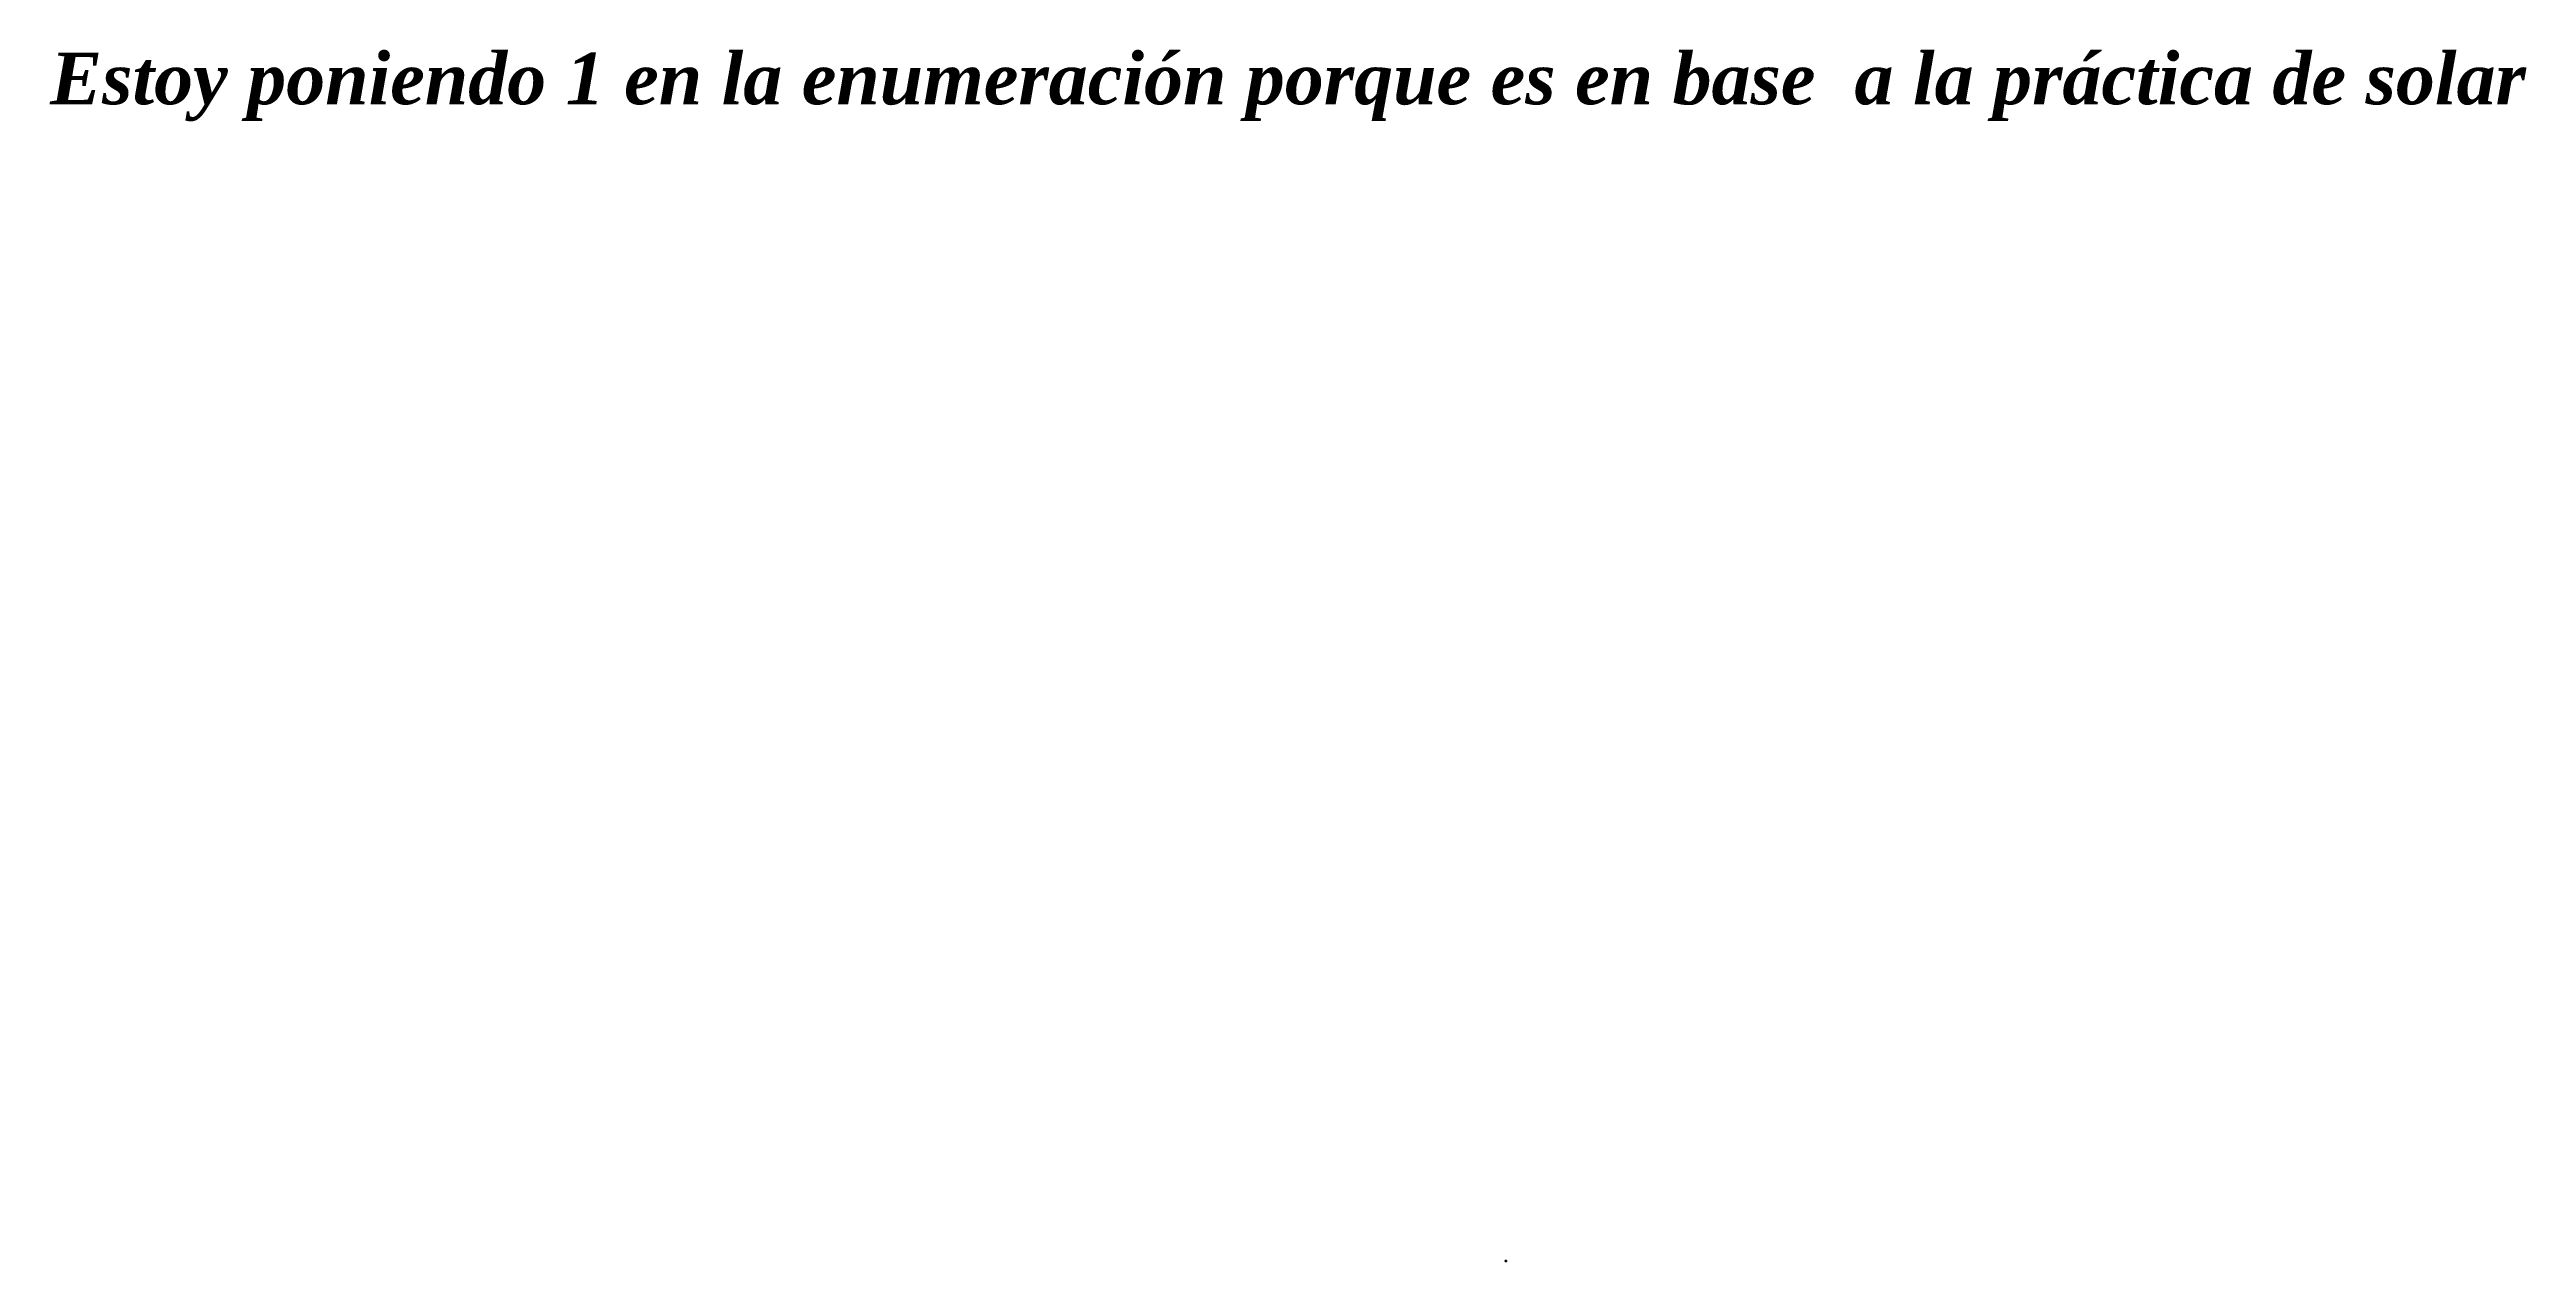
# Paper-space layout 'Azotea' of a CAD drawing. Header units: millimetres. Extents: x -107140 to 756462, y 268950 to 691670.
# The model-space entities are those that its viewports show. They can reach past a viewport. Long polylines and large blocks are cut down to what shows.
import ezdxf
from ezdxf.enums import TextEntityAlignment as Align

# ---------------------------------------------------------------- set-up
doc = ezdxf.new("R2018")
doc.units = ezdxf.units.MM
doc.linetypes.add('DASHED', pattern=[9.525, 6.35, -3.175])
doc.layers.add('CAJETÍN_bloque', color=7, linetype='Continuous', lineweight=70)
doc.layers.add('CAPA DE TEXTOS', color=250, linetype='Continuous', lineweight=18)
for name, color, linetype in [('CORTE', 230, 'Continuous'), ('Deposito', 40, 'Continuous'), ('FORMATO DE LÁMINA', 7, 'Continuous'), ('MUROS', 5, 'Continuous'), ('MUROS-BAJOS', 40, 'Continuous'), ('pisos', 8, 'Continuous'), ('Placas', 51, 'Continuous'), ('PROYECCIONES', 6, 'DASHED'), ('TEXTOS', 4, 'Continuous'), ('Tuberia', 231, 'Continuous')]:
    doc.layers.add(name, color=color, linetype=linetype)
doc.layers.add('VENTANAS', color=250, linetype='Continuous', plot=False)
doc.styles.add('Times New Roman 1.8 mm', font='times.ttf')
doc.styles.add('Times New Roman 2.5 mm', font='times.ttf', dxfattribs={"height": 0.0635})
doc.styles.add('TMR  1.8 mm Negrita', font='timesbd.ttf')
doc.styles.add('TMR 10 mm Negrita', font='timesbd.ttf', dxfattribs={"height": 0.254})
doc.styles.add('TMR 3.5 mm Negrita', font='timesbd.ttf', dxfattribs={"height": 0.0889})
doc.styles.add('TNR 1.8 mm cursiva negrita', font='timesbi.ttf')

# ---------------------------------------------------------------- blocks, each defined once
blk = doc.blocks.new('*U39')
at = {"layer": 'CAJETÍN_bloque'}
for points in [[(240, 65), (340, 65), (340, 38), (240, 38)], [(240, 37), (340, 37), (340, 24), (240, 24)], [(240, 23), (340, 23), (340, 10), (240, 10)], [(410, 65), (342, 65), (342, 38), (410, 38)], [(342, 37), (359, 37), (359, 24), (342, 24)], [(342, 10), (388, 10), (388, 23), (342, 23)], [(361, 37), (388, 37), (388, 24), (361, 24)], [(390, 37), (410, 37), (410, 10), (390, 10)]]:
    blk.add_lwpolyline(points, close=True, dxfattribs=at)
at = {"layer": 'FORMATO DE LÁMINA', "lineweight": 70, "ltscale": 0.05}
for p, q in [((15, 148), (22, 148)), ((215, 292), (215, 284)), ((215, 5), (215, 12)), ((415, 148), (408, 148))]:
    blk.add_line(p, q, dxfattribs=at)
at = {"layer": 'FORMATO DE LÁMINA', "lineweight": 35}
blk.add_lwpolyline([(420, 297), (420, 0), (0, 0), (0, 297)], close=True, dxfattribs=at)
at = {"layer": 'FORMATO DE LÁMINA', "lineweight": 50}
blk.add_lwpolyline([(415, 5), (15, 5), (15, 292), (415, 292)], close=True, dxfattribs=at)
at = {"layer": 'FORMATO DE LÁMINA', "lineweight": 70, "ltscale": 25}
blk.add_lwpolyline([(20, 10), (20, 287), (410, 287), (410, 10)], close=True, dxfattribs=at)
at = {"layer": 'CAPA DE TEXTOS', "style": 'TMR  1.8 mm Negrita'}
blk.add_text('ESCUELA DE INGENIERÍAS INDUSTRIAL, INFORMÁTICA Y AEROESPACIAL', height=1.8, dxfattribs=at).set_placement((290, 49), align=Align.BOTTOM_CENTER)
at = {"layer": 'CAPA DE TEXTOS', "style": 'TNR 1.8 mm cursiva negrita'}
for s, p in [('PLANO:', (242, 34)), ('LOS ALUMNOS:', (242, 20)), ('PROYECTO:', (343, 62)), ('ESCALA:', (343, 34)), ('FECHA:', (363, 34)), ('Nº PLANO:', (391, 34))]:
    blk.add_text(s, height=1.8, dxfattribs=at).set_placement(p)
at = {"layer": 'CAPA DE TEXTOS', "style": 'TMR 3.5 mm Negrita'}
blk.add_text('UNIVERSIDAD DE LEÓN', height=3.5, dxfattribs=at).set_placement((294, 60), align=Align.TOP_CENTER)
at = {"layer": 'CAPA DE TEXTOS', "lineweight": 30, "flags": 104}
for tag, height, p in [('ELALUMNO', 1.5, (290, 15)), ('TRABAJO', 1.8, (365, 16)), ('PROYECTO', 2.5, (376, 52))]:
    blk.add_attdef(tag, text='', height=height, dxfattribs=at).set_placement(p, align=Align.MIDDLE_CENTER)
at = {"layer": 'CAPA DE TEXTOS', "style": 'Times New Roman 2.5 mm'}
for tag, p in [('PLANO', (293, 30)), ('ESCALA', (351, 29))]:
    blk.add_attdef(tag, text='', height=2.5, dxfattribs=at).set_placement(p, align=Align.CENTER)
at = {"layer": 'CAPA DE TEXTOS'}
for tag, height, style, p in [('FECHA', 1.8, 'Times New Roman 1.8 mm', (375, 30)), ('Nº', 10, 'TMR 10 mm Negrita', (401, 24))]:
    blk.add_attdef(tag, text='', height=height, dxfattribs=dict(at, style=style)).set_placement(p, align=Align.MIDDLE_CENTER)

msp = doc.modelspace()

# ---------------------------------------------------------------- hatches: boundary and pattern name
at = {"layer": 'Deposito', "ltscale": 0.05}
h = msp.add_hatch(dxfattribs=at)
h.set_pattern_fill('ANSI31', color=256, scale=0.08)
h.set_pattern_definition([(45, (-0.28538, 5.37406), (-0.17960512, 0.17960512), [])])
h.paths.add_polyline_path([(260, 107, 1), (258, 107, 1)])
at = {"layer": 'Placas', "ltscale": 0.05, "transparency": 33554556}
h = msp.add_hatch(dxfattribs=at)
h.set_pattern_fill('ANSI31', color=256, scale=0.1)
h.set_pattern_definition([(45, (-0.15742, -14.09148), (-0.2245064, 0.2245064), [])])
h.paths.add_polyline_path([(251, 108), (250, 108), (250, 106), (251, 106)])
h.paths.add_polyline_path([(254, 108), (253, 108), (253, 106), (254, 106)])
h.paths.add_polyline_path([(252, 108), (251, 108), (251, 106), (252, 106)])
h.paths.add_polyline_path([(253, 108), (252, 108), (252, 106), (253, 106)])
h.paths.add_polyline_path([(252, 108), (252, 108), (252, 106), (252, 106)])
h.paths.add_polyline_path([(251, 108), (251, 108), (251, 106), (251, 106)])
h.paths.add_polyline_path([(254, 103), (253, 103), (253, 100), (254, 100)])
h.paths.add_polyline_path([(253, 103), (252, 103), (252, 100), (253, 100)])
h.paths.add_polyline_path([(252, 103), (252, 103), (252, 100), (252, 100)])
h.paths.add_polyline_path([(252, 103), (251, 103), (251, 100), (252, 100)])
h.paths.add_polyline_path([(251, 103), (251, 103), (251, 100), (251, 100)])
h.paths.add_polyline_path([(251, 103), (250, 103), (250, 100), (251, 100)])
at = {"layer": 'TEXTOS', "ltscale": 0.05}
h = msp.add_hatch(color=256, dxfattribs=at)
h.paths.add_polyline_path([(262, 104, 0.414214), (262, 104), (262, 104)])
h.paths.add_polyline_path([(262, 104), (262, 104), (262, 104, 0.414214)])

# ---------------------------------------------------------------- linework, layer by layer
at = {"layer": 'CORTE'}
for p, q in [((248, 110), (269, 110)), ((248, 110), (269, 110)), ((248, 98), (269, 98)), ((248, 98), (269, 98)), ((250, 110), (250, 110)), ((250, 110), (250, 110)), ((250, 110), (250, 110)), ((250, 110), (250, 110)), ((250, 98), (269, 98)), ((250, 98), (250, 98)), ((250, 98), (250, 98)), ((250, 98), (250, 98)), ((250, 98), (250, 98)), ((262, 109), (263, 109)), ((262, 108), (262, 109)), ((262, 108), (263, 108)), ((262, 100), (262, 99)), ((262, 100), (263, 100)), ((262, 99), (263, 99)), ((263, 108), (263, 109)), ((263, 100), (263, 99)), ((269, 107), (269, 110)), ((269, 110), (269, 107)), ((270, 106), (269, 107)), ((270, 106), (269, 107)), ((269, 105), (270, 105)), ((269, 105), (269, 104)), ((269, 104), (270, 104)), ((269, 102), (269, 98)), ((270, 102), (269, 102)), ((270, 102), (269, 102)), ((269, 102), (269, 98)), ((270, 106), (270, 106)), ((274, 106), (270, 106)), ((274, 106), (270, 106)), ((270, 105), (270, 104)), ((274, 102), (270, 102)), ((274, 102), (270, 102)), ((274, 106), (274, 110)), ((274, 110), (276, 110)), ((274, 106), (274, 110)), ((274, 110), (276, 110)), ((274, 102), (274, 98)), ((274, 102), (274, 98)), ((274, 98), (276, 98)), ((274, 98), (276, 98)), ((275, 98), (276, 98)), ((276, 108), (276, 110)), ((276, 108), (276, 110)), ((276, 108), (277, 108)), ((276, 108), (277, 108)), ((276, 100), (276, 98)), ((276, 100), (277, 100)), ((276, 100), (276, 98)), ((276, 100), (277, 100)), ((277, 100), (277, 108)), ((277, 100), (277, 108))]:
    msp.add_line(p, q, dxfattribs=at)
msp.add_lwpolyline([(261, 106), (257, 106), (256, 105), (256, 103), (257, 102), (261, 102), (261, 106), (261, 106)], dxfattribs=at)
for centre, radius, start, end in [((258, 104), 12, 148.59328, 211.4015), ((258, 104), 11.8, 148.99954, 210.9952), ((260, 104), 11.5, 173.29275, 186.61933), ((260, 104), 11.3, 187.72543, 187.72543), ((260, 104), 11.5, 149.40691, 171.87278), ((260, 104), 11.3, 149.40691, 172.27457), ((260, 104), 11.3, 172.27457, 194.35588), ((260, 104), 11.5, 171.87278, 173.38067), ((260, 104), 11.5, 188.12722, 194.35588), ((260, 104), 11.5, 186.61933, 188.12722), ((260, 104), 11.5, 194.35588, 210.59309), ((260, 104), 11.3, 194.35588, 210.60094)]:
    msp.add_arc(centre, radius, start, end, dxfattribs=at)
at = {"layer": 'Deposito', "ltscale": 0.05}
msp.add_circle((259, 107), 0.68, dxfattribs=at)
at = {"layer": 'MUROS'}
for p, q in [((247, 105), (247, 105)), ((247, 103), (247, 103)), ((248, 110), (248, 110)), ((248, 110), (248, 110)), ((248, 98), (248, 98)), ((248, 98), (248, 98)), ((269, 107), (269, 107)), ((269, 102), (269, 102))]:
    msp.add_line(p, q, dxfattribs=at)
at = {"layer": 'MUROS', "ltscale": 0.05}
for start, end in [(171.87278, 173.38067), (186.61933, 188.12722)]:
    msp.add_arc((258, 104), 11.5, start, end, dxfattribs=at)
at = {"layer": 'MUROS-BAJOS', "ltscale": 0.05}
msp.add_arc((258, 104), 11.5, 149.40691, 171.87278, dxfattribs=at)
at = {"layer": 'MUROS-BAJOS'}
for centre, radius, start, end in [((250, 104), 3.31, 156.41514, 203.58486), ((258, 104), 11.5, 188.12722, 210.59309)]:
    msp.add_arc(centre, radius, start, end, dxfattribs=at)
at = {"layer": 'pisos'}
for p, q in [((241, 110), (250, 110)), ((241, 110), (241, 98)), ((241, 98), (250, 98))]:
    msp.add_line(p, q, dxfattribs=at)
at = {"layer": 'pisos', "ltscale": 0.05}
for p, q in [((269, 110), (274, 110)), ((269, 98), (274, 98)), ((276, 110), (277, 110)), ((276, 98), (277, 98)), ((277, 110), (277, 108)), ((277, 98), (277, 100))]:
    msp.add_line(p, q, dxfattribs=at)
at = {"layer": 'Placas', "ltscale": 0.05}
for p, q in [((250, 108), (250, 107)), ((250, 103), (251, 103)), ((250, 100), (250, 103)), ((251, 100), (250, 100)), ((251, 108), (251, 106)), ((251, 106), (251, 108)), ((251, 103), (251, 100)), ((251, 103), (251, 103)), ((251, 103), (251, 100)), ((251, 100), (251, 103)), ((251, 103), (252, 103)), ((251, 100), (251, 103)), ((251, 100), (251, 100)), ((252, 100), (251, 100)), ((252, 108), (252, 106)), ((252, 106), (252, 108)), ((252, 103), (252, 100)), ((252, 103), (252, 103)), ((252, 103), (252, 100)), ((252, 100), (252, 103)), ((252, 103), (253, 103)), ((252, 100), (252, 103)), ((252, 100), (252, 100)), ((253, 100), (252, 100)), ((253, 103), (253, 100)), ((253, 103), (254, 103)), ((253, 100), (253, 103)), ((254, 100), (253, 100)), ((254, 103), (254, 100))]:
    msp.add_line(p, q, dxfattribs=at)
for points in [[(252, 108), (252, 106), (252, 108), (253, 108), (253, 106), (253, 108), (254, 108), (254, 106), (253, 106), (252, 106), (252, 106), (251, 106), (251, 106), (250, 106), (250, 108), (251, 108), (251, 108), (252, 108)], [(251, 108), (251, 106)]]:
    msp.add_lwpolyline(points, close=True, dxfattribs=at)
at = {"layer": 'PROYECCIONES', "linetype": 'Continuous', "ltscale": 0.05}
for p, q in [((248, 98), (241, 110)), ((248, 110), (241, 98)), ((256, 103), (261, 106)), ((256, 105), (261, 102)), ((263, 108), (262, 109)), ((263, 109), (262, 108)), ((263, 99), (262, 100)), ((263, 100), (262, 99)), ((274, 106), (269, 110)), ((274, 110), (269, 107)), ((270, 105), (269, 104)), ((270, 104), (269, 105)), ((274, 98), (269, 102)), ((274, 102), (269, 98)), ((277, 108), (276, 110)), ((277, 110), (276, 108)), ((277, 100), (276, 98)), ((277, 98), (276, 100))]:
    msp.add_line(p, q, dxfattribs=at)
at = {"layer": 'TEXTOS'}
msp.add_line((262, 104), (262, 104), dxfattribs=at)
msp.add_line((262, 104), (262, 104), dxfattribs=at)
msp.add_circle((262, 104), 0.1, dxfattribs=at)
at = {"layer": 'Tuberia', "ltscale": 0.05}
for p, q in [((254, 107), (258, 107)), ((254, 107), (255, 107)), ((254, 106), (258, 106)), ((255, 102), (254, 102)), ((255, 101), (254, 101)), ((255, 107), (255, 102)), ((255, 106), (255, 106)), ((255, 106), (255, 101))]:
    msp.add_line(p, q, dxfattribs=at)

psp = doc.layouts.new('Azotea')

# ---------------------------------------------------------------- block references
at = {"layer": 'FORMATO DE LÁMINA', "ltscale": 0.05}
ref = psp.add_blockref('*U39', (400427, 268951), dxfattribs=at)
ref.add_attrib('PLANO', 'AZOTEA', dxfattribs={"layer": 'CAPA DE TEXTOS', "height": 2.5, "style": 'Times New Roman 2.5 mm'}).set_placement((400720, 268981), align=Align.CENTER)
lines = psp.add_mtext('Alberto España Carrete\\PCarlos Fernández Palanca\\PRubén Modino López\\PJuan Diego Niño González', dxfattribs={"layer": 'CAPA DE TEXTOS', "insert": (400717, 268966), "char_height": 2.5, "attachment_point": 1})
ref.add_attrib('ELALUMNO', '', (400717, 268966), dxfattribs={"flags": 104}).embed_mtext(lines)
lines = psp.add_mtext('ANÁLISIS DE PROYECTOS DE \\PAPROVECHAMIENTO SOLAR PARA \\PGENERAR AGUA CALIENTE', dxfattribs={"layer": 'CAPA DE TEXTOS', "insert": (400803, 269002), "char_height": 2.5, "attachment_point": 1})
ref.add_attrib('PROYECTO', '', (400803, 269002), dxfattribs={"flags": 104}).embed_mtext(lines)
ref.add_attrib('FECHA', '06/2026', dxfattribs={"layer": 'CAPA DE TEXTOS', "height": 1.8, "style": 'Times New Roman 1.8 mm'}).set_placement((400802, 268981), align=Align.MIDDLE_CENTER)
ref.add_attrib('Nº', '2', dxfattribs={"layer": 'CAPA DE TEXTOS', "height": 10, "style": 'TMR 10 mm Negrita'}).set_placement((400828, 268975), align=Align.MIDDLE_CENTER)
lines = psp.add_mtext('PRÁCTICAS INSTALACIONES II', dxfattribs={"layer": 'CAPA DE TEXTOS', "insert": (400792, 268967), "char_height": 2.5, "attachment_point": 1})
ref.add_attrib('TRABAJO', '', (400792, 268967), dxfattribs={"flags": 104}).embed_mtext(lines)
ref.add_attrib('ESCALA', '1/100', dxfattribs={"layer": 'CAPA DE TEXTOS', "height": 2.5, "style": 'Times New Roman 2.5 mm'}).set_placement((400778, 268980), align=Align.CENTER)

# ---------------------------------------------------------------- texts
at = {"ltscale": 0.05, "style": 'TNR 1.8 mm cursiva negrita'}
psp.add_text('Estoy poniendo 1 en la enumeración porque es en base  a la práctica de solar', height=18000, dxfattribs=at).set_placement((-106941, 672570))

# ---------------------------------------------------------------- viewports
at = {"layer": 'VENTANAS', "ltscale": 0.05, "view_target_point": (259, 104)}
psp.add_viewport(center=(400642, 269127), size=(390, 222), view_center_point=(0, -1), view_height=22.2, dxfattribs=at)

doc.saveas('drawing.dxf')
